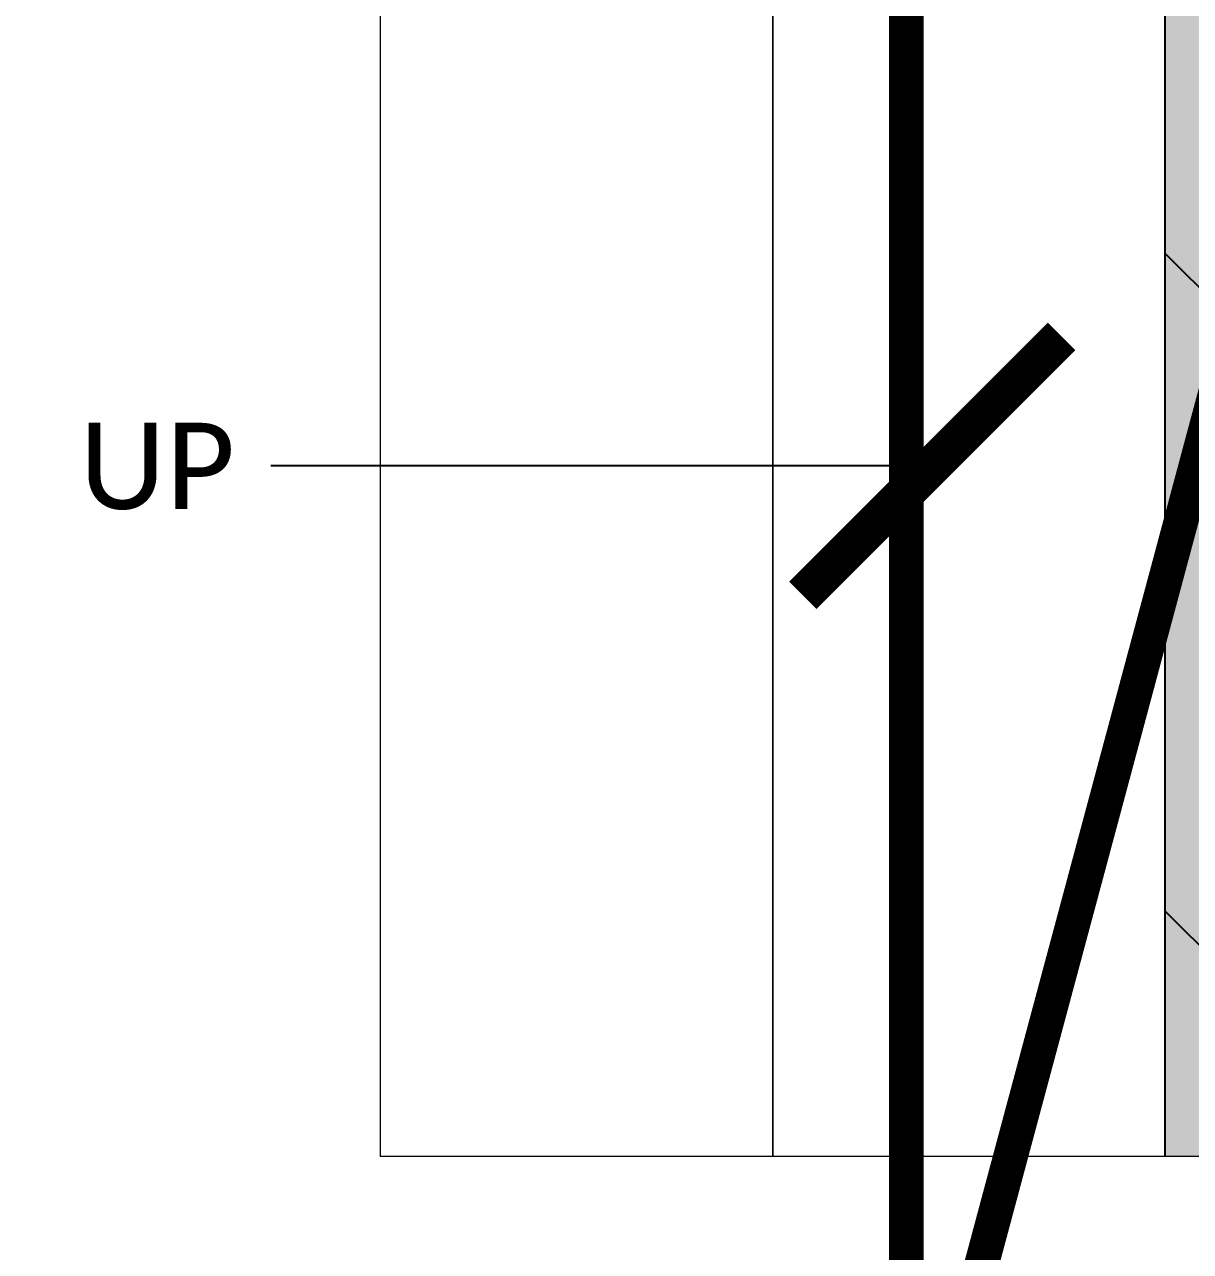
# Model space of a CAD drawing. Header units: millimetres. Extents: x -4760 to 87103, y -23275 to 20441.
# Drawn here: x -2842 to -1491, y 8535 to 9956 of the extents above; entities that cross this region are included whole.
import ezdxf

# ---------------------------------------------------------------- set-up
doc = ezdxf.new("R2010")
doc.units = ezdxf.units.MM
doc.header["$LTSCALE"] = 150
doc.linetypes.add('DASHED', pattern=[19.049999999999997, 12.7, -6.35])
doc.layers.add('ad-Arrow', color=32, linetype='Continuous')
doc.layers.add('ad-Text main', color=7, linetype='Continuous')
doc.layers.add('ad-Secondary Roof', color=6, linetype='Continuous', true_color=0xff00ff)
doc.layers.add('ad-Verandah', color=7, linetype='Continuous', true_color=0xa57c52)
doc.styles.add('6 U T S R N_Corridor-Basement$0$Standard', font='arial.ttf')
doc.styles.get("Standard").update_dxf_attribs({"font": 'calibril.ttf'})
doc.dimstyles.new('A-100-DIM-INT (MM-FT)', dxfattribs={"dimscale": 50, "dimtxt": 2.4, "dimasz": 1, "dimexe": 5, "dimexo": 100, "dimgap": 1, "dimtad": 0, "dimdec": 0, "dimdsep": 46, "dimtxsty": 'Standard', "dimblk": 'ARCHTICK', "dimcen": 0.025, "dimse1": 1, "dimse2": 1, "dimclrd": 256, "dimclre": 256, "dimclrt": 256, "dimazin": 2, "dimtfac": 1, "dimtdec": 0, "dimtix": 1, "dimtmove": 2, "dimatfit": 3, "dimldrblk": 'ARCHTICK', "dimfxl": 1, "dimtolj": 1, "dimtzin": 0, "dimarcsym": 0})

# ---------------------------------------------------------------- blocks, each defined once
blk = doc.blocks.new('_ArchTick')
at = {"color": 0, "linetype": 'ByBlock', "const_width": 0.15}
blk.add_lwpolyline([(-0.5, -0.5), (0.5, 0.5)], dxfattribs=at)
blk = doc.blocks.new('A$Ca594aa6c')
at = {"layer": 'ad-Secondary Roof', "linetype": 'DASHED', "ltscale": 2, "const_width": 40}
for points in [[(-1820.000000000233, 450), (-1031.399456521263, -2487.5), (-1820.000000000233, -5425.000000000116)], [(-1820.000000000233, 450), (2380.000000000233, 450), (4485.371900826693, -2487.5), (2380.000000000233, -5425), (-1820.000000000233, -5425.000000000116)]]:
    blk.add_lwpolyline(points, close=True, dxfattribs=at)
blk = doc.blocks.new('1625W-Roof Plan')
at = {"rotation": 360}
blk.add_blockref('A$Ca594aa6c', (-1.964508555829525e-10, 13620.00000000012), dxfattribs=at)
blk = doc.blocks.new('zw$6CCD')
at = {"layer": 'ad-Verandah', "transparency": 33554534}
h = blk.add_hatch(color=256, dxfattribs=at)
h.dxf.hatch_style = 1
h.paths.add_polyline_path([(0, 0), (-1520, 0), (-1520, -4975), (0, -4975)])
at = {"layer": 'ad-Verandah', "transparency": 33554687}
h = blk.add_hatch(dxfattribs=at)
h.set_pattern_fill('DOLMIT', color=256, scale=10, angle=90)
h.set_pattern_definition([(90, (-1520, -9105), (-63.5, 3.888253587292844e-15), []), (135, (-1520, -9105), (-126.9999134350099, -126.9999134350098), [89.80256121069154, -179.6051224213831])])
h.paths.add_polyline_path([(0, 0), (-1520, 0), (-1520, -4975), (0, -4975)])
at = {"layer": 'ad-Verandah', "lineweight": 9}
for points in [[(0, 0), (-1520, 0), (-1520, -4975), (0, -4975)], [(-2430, -4975), (-1975, -4975), (-1975, -3375), (-2429.999999999999, -3375)], [(-1975, -4975), (-1520, -4975), (-1520, -3375), (-1975, -3375)]]:
    blk.add_lwpolyline(points, close=True, dxfattribs=at)
at = {"layer": 'ad-Text main', "insert": (-2688.468071798619, -4175.698763653636), "char_height": 100, "width": 207.6, "attachment_point": 5, "style": '6 U T S R N_Corridor-Basement$0$Standard', "bg_fill": 2}
blk.add_mtext('{\\fCalibri Light|b0|i0|c0|p34;UP}', dxfattribs=at)
at = {"layer": 'ad-Arrow'}
blk.add_leader([(-1789.979088630353, -4175), (-2556.600970645726, -4175)], dimstyle='A-100-DIM-INT (MM-FT)', override={"dimscale": 1, "dimasz": 300, "dimgap": 50, "dimtad": 0}, dxfattribs=at)
blk = doc.blocks.new('1625_West Villa')
at = {"layer": 'ad-Verandah'}
blk.add_blockref('zw$6CCD', (-2.003908753162585e-10, 13620.00000000012), dxfattribs=at)
blk.add_blockref('1625W-Roof Plan', (0, 0))

msp = doc.modelspace()

# ---------------------------------------------------------------- block references
msp.add_blockref('1625_West Villa', (0, 0))

doc.saveas('drawing.dxf')
